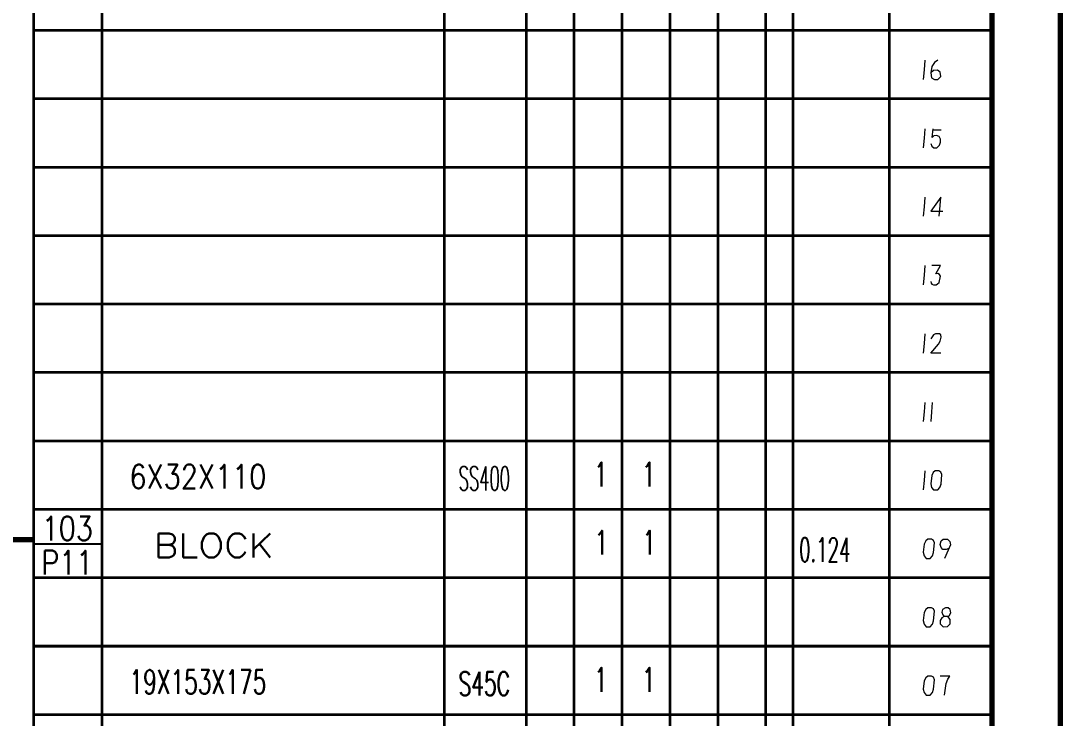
# Model space of a CAD drawing. Header units: millimetres. Extents: x 1333 to 104182, y -62616 to -5704.
# Drawn here: x 51252.2 to 51404.1, y -62382.8 to -62280.9 of the extents above; entities that cross this region are included whole.
import ezdxf
from ezdxf.enums import TextEntityAlignment as Align

# ---------------------------------------------------------------- set-up
doc = ezdxf.new("R2010")
doc.units = ezdxf.units.MM
doc.header["$LTSCALE"] = 0.5
for name, color, linetype in [('08', 1, 'Continuous'), ('11', 3, 'Continuous'), ('SHM_LABEL', 40, 'Continuous')]:
    doc.layers.add(name, color=color, linetype=linetype)
doc.styles.get("Standard").update_dxf_attribs({"font": 'simplex.shx'})

# ---------------------------------------------------------------- blocks, each defined once
blk = doc.blocks.new('D')
at = {"color": 7, "lineweight": 35, "ltscale": 0.25}
for p, q in [((54076.08, -14049.04), (54076.08, -14069.04)), ((54096.08, -14049.04), (54096.08, -14069.04)), ((54196.08, -14049.04), (54196.08, -14069.04)), ((54220.08, -14049.04), (54220.08, -14069.04)), ((54234.08, -14069.04), (54234.08, -14049.04)), ((54248.08, -14069.04), (54248.08, -14049.04)), ((54262.08, -14069.04), (54262.08, -14049.04)), ((54276.08, -14049.04), (54276.08, -14069.04)), ((54290.08, -14069.04), (54290.08, -14049.04)), ((54298.08, -14069.04), (54298.08, -14049.04)), ((54326.08, -14049.04), (54326.08, -14069.04))]:
    blk.add_line(p, q, dxfattribs=at)
at = {"color": 7, "lineweight": 35}
for p, q in [((54356.08, -14049.04), (54076.08, -14049.04)), ((54356.08, -14069.04), (54076.08, -14069.04))]:
    blk.add_line(p, q, dxfattribs=at)
blk = doc.blocks.new('arwear')
at = {"layer": '08', "color": 3, "xscale": 0.5, "yscale": 0.5, "zscale": 0.5}
for p in [(26347.04, -5432.51), (26347.04, -5442.51), (26347.04, -5452.51), (26347.04, -5462.51), (26347.04, -5472.51), (26347.04, -5482.51), (26347.04, -5492.51), (26347.04, -5502.51), (26347.04, -5512.51), (26347.04, -5522.51), (26347.04, -5532.51), (26347.04, -5542.51)]:
    blk.add_blockref('D', p, dxfattribs=at)
blk = doc.blocks.new('999')
at = {"color": 7, "lineweight": 70}
for p, q in [((75924.98, -10161.12), (75924.98, -11943.12)), ((75894.98, -10191.12), (75894.98, -11913.12))]:
    blk.add_line(p, q, dxfattribs=at)
at = {"color": 7, "lineweight": 35, "ltscale": 0.25}
for p, q in [((75474.98, -10731.12), (75474.98, -10971.12)), ((75474.98, -10731.12), (75474.98, -10971.12)), ((75504.98, -10731.12), (75504.98, -10971.12)), ((75504.98, -10731.12), (75504.98, -10971.12)), ((75654.98, -10731.12), (75654.98, -10971.12)), ((75654.98, -10731.12), (75654.98, -10971.12)), ((75711.98, -11211.12), (75711.98, -10731.12)), ((75732.98, -11211.12), (75732.98, -10731.12)), ((75753.98, -11211.12), (75753.98, -10731.12)), ((75774.98, -10731.12), (75774.98, -11211.12)), ((75807.98, -11061.12), (75807.98, -10821.12)), ((75807.98, -11061.12), (75807.98, -10821.12)), ((75849.98, -10911.12), (75849.98, -10941.12)), ((75894.98, -10941.12), (75894.98, -10911.12)), ((75807.98, -10971.12), (75807.98, -10941.12)), ((75807.98, -10971.12), (75807.98, -10941.12)), ((75849.98, -10941.12), (75849.98, -10971.12)), ((75894.98, -10971.12), (75894.98, -10941.12)), ((75474.98, -10971.12), (75474.98, -11241.12)), ((75474.98, -10971.12), (75474.98, -11241.12)), ((75654.98, -10971.12), (75654.98, -11211.12)), ((75654.98, -10971.12), (75654.98, -11031.12)), ((75654.98, -10971.12), (75654.98, -11211.12)), ((75654.98, -10971.12), (75654.98, -11031.12)), ((75690.98, -10971.12), (75690.98, -11241.12)), ((75690.98, -10971.12), (75690.98, -11241.12)), ((75795.98, -11211.12), (75795.98, -10971.12)), ((75807.98, -11001.12), (75807.98, -10971.12)), ((75807.98, -11001.12), (75807.98, -10971.12)), ((75849.98, -10971.12), (75849.98, -11001.12)), ((75894.98, -11001.12), (75894.98, -10971.12)), ((75474.98, -11001.12), (75474.98, -11061.12)), ((75474.98, -11001.12), (75474.98, -11061.12)), ((75474.98, -11001.12), (75474.98, -11031.12)), ((75690.98, -11001.12), (75690.98, -11031.12)), ((75690.98, -11001.12), (75690.98, -11031.12)), ((75711.98, -11031.12), (75711.98, -11001.12)), ((75711.98, -11031.12), (75711.98, -11001.12)), ((75732.98, -11031.12), (75732.98, -11001.12)), ((75732.98, -11031.12), (75732.98, -11001.12)), ((75753.98, -11031.12), (75753.98, -11001.12)), ((75753.98, -11031.12), (75753.98, -11001.12)), ((75774.98, -11001.12), (75774.98, -11031.12)), ((75774.98, -11001.12), (75774.98, -11031.12)), ((75849.98, -11001.12), (75849.98, -11031.12)), ((75894.98, -11031.12), (75894.98, -11001.12)), ((75654.98, -11031.12), (75654.98, -11061.12)), ((75654.98, -11031.12), (75654.98, -11061.12)), ((75690.98, -11031.12), (75690.98, -11061.12)), ((75690.98, -11031.12), (75690.98, -11061.12)), ((75711.98, -11061.12), (75711.98, -11031.12)), ((75711.98, -11061.12), (75711.98, -11031.12)), ((75732.98, -11061.12), (75732.98, -11031.12)), ((75732.98, -11061.12), (75732.98, -11031.12)), ((75753.98, -11061.12), (75753.98, -11031.12)), ((75753.98, -11061.12), (75753.98, -11031.12)), ((75774.98, -11031.12), (75774.98, -11061.12)), ((75774.98, -11031.12), (75774.98, -11061.12)), ((75795.98, -11061.12), (75795.98, -11031.12)), ((75807.98, -11061.12), (75807.98, -11031.12)), ((75807.98, -11061.12), (75807.98, -11031.12)), ((75849.98, -11031.12), (75849.98, -11061.12)), ((75894.98, -11061.12), (75894.98, -11031.12)), ((75474.98, -11051.12), (75474.98, -11211.12)), ((75474.98, -11051.12), (75474.98, -11211.12)), ((75474.98, -11061.12), (75474.98, -11091.12)), ((75474.98, -11061.12), (75474.98, -11091.12)), ((75474.98, -11061.12), (75474.98, -11091.12)), ((75474.98, -11061.12), (75474.98, -11091.12)), ((75504.98, -11061.12), (75504.98, -11211.12)), ((75504.98, -11061.12), (75504.98, -11211.12)), ((75654.98, -11061.12), (75654.98, -11211.12)), ((75654.98, -11061.12), (75654.98, -11091.12)), ((75654.98, -11061.12), (75654.98, -11091.12)), ((75654.98, -11061.12), (75654.98, -11211.12)), ((75654.98, -11061.12), (75654.98, -11091.12)), ((75654.98, -11061.12), (75654.98, -11091.12)), ((75690.98, -11061.12), (75690.98, -11211.12)), ((75690.98, -11061.12), (75690.98, -11091.12)), ((75690.98, -11061.12), (75690.98, -11091.12)), ((75690.98, -11061.12), (75690.98, -11211.12)), ((75690.98, -11061.12), (75690.98, -11091.12)), ((75690.98, -11061.12), (75690.98, -11091.12)), ((75711.98, -11211.12), (75711.98, -11061.12)), ((75711.98, -11091.12), (75711.98, -11061.12)), ((75711.98, -11091.12), (75711.98, -11061.12)), ((75711.98, -11211.12), (75711.98, -11061.12)), ((75711.98, -11091.12), (75711.98, -11061.12)), ((75711.98, -11091.12), (75711.98, -11061.12)), ((75732.98, -11211.12), (75732.98, -11061.12)), ((75732.98, -11091.12), (75732.98, -11061.12)), ((75732.98, -11091.12), (75732.98, -11061.12)), ((75732.98, -11211.12), (75732.98, -11061.12)), ((75732.98, -11091.12), (75732.98, -11061.12)), ((75732.98, -11091.12), (75732.98, -11061.12)), ((75753.98, -11211.12), (75753.98, -11061.12)), ((75753.98, -11091.12), (75753.98, -11061.12)), ((75753.98, -11091.12), (75753.98, -11061.12)), ((75753.98, -11211.12), (75753.98, -11061.12)), ((75753.98, -11091.12), (75753.98, -11061.12)), ((75753.98, -11091.12), (75753.98, -11061.12)), ((75774.98, -11061.12), (75774.98, -11211.12)), ((75774.98, -11061.12), (75774.98, -11091.12)), ((75774.98, -11061.12), (75774.98, -11091.12)), ((75774.98, -11061.12), (75774.98, -11211.12)), ((75774.98, -11061.12), (75774.98, -11091.12)), ((75774.98, -11061.12), (75774.98, -11091.12)), ((75795.98, -11211.12), (75795.98, -11061.12)), ((75795.98, -11091.12), (75795.98, -11061.12)), ((75795.98, -11091.12), (75795.98, -11061.12)), ((75807.98, -11301.12), (75807.98, -11061.12)), ((75807.98, -11091.12), (75807.98, -11061.12)), ((75849.98, -11061.12), (75849.98, -11091.12)), ((75894.98, -11091.12), (75894.98, -11061.12)), ((75474.98, -11091.12), (75474.98, -11121.12)), ((75474.98, -11091.12), (75474.98, -11121.12)), ((75654.98, -11091.12), (75654.98, -11121.12)), ((75654.98, -11091.12), (75654.98, -11121.12)), ((75690.98, -11091.12), (75690.98, -11121.12)), ((75690.98, -11091.12), (75690.98, -11121.12)), ((75711.98, -11121.12), (75711.98, -11091.12)), ((75711.98, -11121.12), (75711.98, -11091.12)), ((75732.98, -11121.12), (75732.98, -11091.12)), ((75732.98, -11121.12), (75732.98, -11091.12)), ((75753.98, -11121.12), (75753.98, -11091.12)), ((75753.98, -11121.12), (75753.98, -11091.12)), ((75774.98, -11091.12), (75774.98, -11121.12)), ((75774.98, -11091.12), (75774.98, -11121.12)), ((75795.98, -11121.12), (75795.98, -11091.12)), ((75807.98, -11121.12), (75807.98, -11091.12)), ((75849.98, -11091.12), (75849.98, -11121.12)), ((75894.98, -11121.12), (75894.98, -11091.12)), ((75474.98, -11121.12), (75474.98, -11151.12)), ((75474.98, -11121.12), (75474.98, -11151.12)), ((75504.98, -11121.12), (75504.98, -11151.12)), ((75504.98, -11121.12), (75504.98, -11151.12)), ((75654.98, -11121.12), (75654.98, -11151.12)), ((75654.98, -11121.12), (75654.98, -11151.12)), ((75690.98, -11121.12), (75690.98, -11151.12)), ((75690.98, -11121.12), (75690.98, -11151.12)), ((75711.98, -11151.12), (75711.98, -11121.12)), ((75711.98, -11151.12), (75711.98, -11121.12)), ((75732.98, -11151.12), (75732.98, -11121.12)), ((75732.98, -11151.12), (75732.98, -11121.12)), ((75753.98, -11151.12), (75753.98, -11121.12)), ((75753.98, -11151.12), (75753.98, -11121.12)), ((75774.98, -11121.12), (75774.98, -11151.12)), ((75774.98, -11121.12), (75774.98, -11151.12)), ((75795.98, -11151.12), (75795.98, -11121.12)), ((75807.98, -11151.12), (75807.98, -11121.12)), ((75849.98, -11121.12), (75849.98, -11151.12)), ((75894.98, -11151.12), (75894.98, -11121.12)), ((75807.98, -11301.12), (75807.98, -11151.12)), ((75807.98, -11181.12), (75807.98, -11151.12)), ((75807.98, -11181.12), (75807.98, -11151.12)), ((75849.98, -11151.12), (75849.98, -11181.12)), ((75894.98, -11181.12), (75894.98, -11151.12)), ((75474.98, -11181.12), (75474.98, -11211.12)), ((75474.98, -11181.12), (75474.98, -11211.12)), ((75504.98, -11181.12), (75504.98, -11211.12)), ((75504.98, -11181.12), (75504.98, -11211.12)), ((75654.98, -11181.12), (75654.98, -11211.12)), ((75654.98, -11181.12), (75654.98, -11211.12)), ((75654.98, -11181.12), (75654.98, -11211.12)), ((75654.98, -11181.12), (75654.98, -11211.12)), ((75690.98, -11181.12), (75690.98, -11211.12)), ((75690.98, -11181.12), (75690.98, -11211.12)), ((75711.98, -11211.12), (75711.98, -11181.12)), ((75711.98, -11211.12), (75711.98, -11181.12)), ((75732.98, -11211.12), (75732.98, -11181.12)), ((75732.98, -11211.12), (75732.98, -11181.12)), ((75753.98, -11211.12), (75753.98, -11181.12)), ((75753.98, -11211.12), (75753.98, -11181.12)), ((75774.98, -11181.12), (75774.98, -11211.12)), ((75774.98, -11181.12), (75774.98, -11211.12)), ((75795.98, -11211.12), (75795.98, -11181.12)), ((75795.98, -11211.12), (75795.98, -11181.12)), ((75807.98, -11211.12), (75807.98, -11181.12)), ((75849.98, -11181.12), (75849.98, -11211.12)), ((75894.98, -11211.12), (75894.98, -11181.12)), ((75474.98, -11211.12), (75474.98, -11241.12)), ((75474.98, -11211.12), (75474.98, -11241.12)), ((75504.98, -11211.12), (75504.98, -11241.12)), ((75504.98, -11211.12), (75504.98, -11241.12)), ((75654.98, -11211.12), (75654.98, -11241.12)), ((75654.98, -11211.12), (75654.98, -11241.12)), ((75690.98, -11211.12), (75690.98, -11241.12)), ((75690.98, -11211.12), (75690.98, -11241.12)), ((75711.98, -11241.12), (75711.98, -11211.12)), ((75711.98, -11241.12), (75711.98, -11211.12)), ((75732.98, -11241.12), (75732.98, -11211.12)), ((75732.98, -11241.12), (75732.98, -11211.12)), ((75753.98, -11241.12), (75753.98, -11211.12)), ((75753.98, -11241.12), (75753.98, -11211.12)), ((75774.98, -11211.12), (75774.98, -11241.12)), ((75774.98, -11211.12), (75774.98, -11241.12)), ((75795.98, -11241.12), (75795.98, -11211.12)), ((75795.98, -11241.12), (75795.98, -11211.12)), ((75807.98, -11241.12), (75807.98, -11211.12)), ((75849.98, -11211.12), (75849.98, -11241.12)), ((75894.98, -11241.12), (75894.98, -11211.12)), ((75474.98, -11241.12), (75474.98, -11271.12)), ((75474.98, -11241.12), (75474.98, -11271.12)), ((75504.98, -11241.12), (75504.98, -11271.12)), ((75504.98, -11241.12), (75504.98, -11271.12)), ((75654.98, -11241.12), (75654.98, -11271.12)), ((75654.98, -11241.12), (75654.98, -11271.12)), ((75690.98, -11241.12), (75690.98, -11271.12)), ((75690.98, -11241.12), (75690.98, -11271.12)), ((75711.98, -11271.12), (75711.98, -11241.12)), ((75711.98, -11271.12), (75711.98, -11241.12)), ((75732.98, -11271.12), (75732.98, -11241.12)), ((75732.98, -11271.12), (75732.98, -11241.12)), ((75753.98, -11271.12), (75753.98, -11241.12)), ((75753.98, -11271.12), (75753.98, -11241.12)), ((75774.98, -11241.12), (75774.98, -11271.12)), ((75774.98, -11241.12), (75774.98, -11271.12)), ((75795.98, -11271.12), (75795.98, -11241.12)), ((75795.98, -11271.12), (75795.98, -11241.12)), ((75849.98, -11241.12), (75849.98, -11271.12)), ((75894.98, -11271.12), (75894.98, -11241.12))]:
    blk.add_line(p, q, dxfattribs=at)
at = {"color": 7, "lineweight": 35}
for p, q in [((75894.98, -10941.12), (75474.98, -10941.12)), ((75894.98, -10971.12), (75474.98, -10971.12)), ((75504.98, -10971.12), (75504.98, -11241.12)), ((75504.98, -10971.12), (75504.98, -11241.12)), ((75894.98, -11001.12), (75474.98, -11001.12)), ((75894.98, -11031.12), (75474.98, -11031.12)), ((75894.98, -11061.12), (75474.98, -11061.12)), ((75894.98, -11091.12), (75474.98, -11091.12)), ((75894.98, -11121.12), (75474.98, -11121.12)), ((75894.98, -11151.12), (75474.98, -11151.12)), ((75894.98, -11181.12), (75474.98, -11181.12)), ((75894.98, -11211.12), (75474.98, -11211.12)), ((75894.98, -11241.12), (75474.98, -11241.12))]:
    blk.add_line(p, q, dxfattribs=at)
at = {"color": 7, "lineweight": 13}
for points in [[(75865.61, -10954.17), (75865.29, -10958.37), (75864.98, -10962.57)], [(75871.38, -10954.17), (75869.81, -10955.12), (75868.65, -10956.9), (75868.23, -10959.63), (75868.55, -10961.84), (75869.91, -10962.57), (75871.38, -10962.57), (75872.64, -10961.31), (75872.43, -10959.42), (75871.17, -10958.48), (75869.49, -10958.58), (75868.34, -10959.74)], [(75865.61, -10984.17), (75865.29, -10988.37), (75864.98, -10992.57)], [(75868.23, -10990.68), (75868.65, -10991.84), (75869.6, -10992.57), (75870.86, -10992.57), (75872.12, -10991.31), (75872.54, -10990.05), (75872.54, -10988.69), (75871.91, -10987.53), (75870.75, -10987.11), (75869.6, -10987.32), (75868.86, -10987.95), (75869.28, -10984.17)], [(75869.28, -10984.59), (75872.75, -10984.59)], [(75865.61, -11014.17), (75865.29, -11018.37), (75864.98, -11022.57)], [(75871.91, -11022.57), (75872.33, -11017.85), (75872.64, -11014.17), (75868.23, -11020.26), (75873.48, -11020.26)], [(75865.61, -11044.17), (75865.29, -11048.37), (75864.98, -11052.57)], [(75868.23, -11051.21), (75868.44, -11051.84), (75868.76, -11052.36), (75869.39, -11052.57), (75870.65, -11052.57), (75871.17, -11052.26), (75871.91, -11051.63), (75872.54, -11048.79), (75872.12, -11048.06), (75871.28, -11047.64), (75870.44, -11047.85), (75872.54, -11044.17), (75868.76, -11044.17)], [(75865.61, -11074.17), (75865.29, -11078.37), (75864.98, -11082.57)], [(75872.64, -11082.57), (75868.23, -11082.57), (75871.59, -11078.58), (75872.43, -11077.32), (75872.85, -11075.54), (75872.64, -11074.49), (75872.12, -11074.17), (75870.33, -11074.17), (75869.39, -11074.59), (75868.34, -11076.27)], [(75865.61, -11104.17), (75865.29, -11108.37), (75864.98, -11112.57)], [(75868.86, -11104.17), (75868.55, -11108.37), (75868.23, -11112.57)], [(75865.61, -11134.17), (75865.29, -11138.37), (75864.98, -11142.57)], [(75876.21, -11168.27), (75875.06, -11168.69), (75873.59, -11168.69), (75872.75, -11167.85), (75872.43, -11166.48), (75872.85, -11164.91), (75873.69, -11164.17), (75875.58, -11164.17), (75876.63, -11165.12), (75876.84, -11166.69), (75874.32, -11172.57)], [(75875.69, -11198.06), (75876.32, -11197.74), (75877.05, -11196.38), (75876.74, -11194.91), (75875.9, -11194.17), (75874.64, -11194.17), (75873.38, -11194.91), (75873.06, -11196.17), (75873.48, -11197.32), (75874.11, -11198.06)], [(75874.22, -11232.57), (75875.06, -11227.43), (75875.79, -11225.54), (75876.53, -11224.17), (75872.43, -11224.17)]]:
    blk.add_lwpolyline(points, dxfattribs=at)
for points in [[(75871.28, -11142.57), (75872.22, -11141.42), (75872.75, -11139.95), (75873.06, -11135.75), (75872.64, -11134.7), (75871.8, -11134.17), (75870.23, -11134.17), (75869.28, -11134.91), (75868.65, -11136.27), (75868.23, -11139.84), (75868.55, -11141.42), (75869.49, -11142.57)], [(75868.02, -11172.57), (75868.97, -11171.42), (75869.49, -11169.95), (75869.81, -11165.75), (75869.39, -11164.7), (75868.55, -11164.17), (75866.97, -11164.17), (75866.03, -11164.91), (75865.4, -11166.27), (75864.98, -11169.84), (75865.29, -11171.42), (75866.24, -11172.57)], [(75868.02, -11202.57), (75868.97, -11201.42), (75869.49, -11199.95), (75869.81, -11195.75), (75869.39, -11194.7), (75868.55, -11194.17), (75866.97, -11194.17), (75866.03, -11194.91), (75865.4, -11196.27), (75864.98, -11199.84), (75865.29, -11201.42), (75866.24, -11202.57)], [(75873.69, -11202.57), (75875.58, -11202.47), (75876.74, -11201.31), (75876.74, -11199.42), (75875.69, -11198.06), (75874.11, -11198.06), (75873.06, -11198.69), (75872.43, -11199.74), (75872.43, -11201.31)], [(75868.02, -11232.57), (75868.97, -11231.42), (75869.49, -11229.95), (75869.81, -11225.75), (75869.39, -11224.7), (75868.55, -11224.17), (75866.97, -11224.17), (75866.03, -11224.91), (75865.4, -11226.27), (75864.98, -11229.84), (75865.29, -11231.42), (75866.24, -11232.57)]]:
    blk.add_lwpolyline(points, close=True, dxfattribs=at)
at = {"layer": '08', "color": 7}
for p, q in [((75690.98, -11001.12), (75690.98, -10851.12)), ((75795.98, -10971.12), (75795.98, -10881.12))]:
    blk.add_line(p, q, dxfattribs=at)

msp = doc.modelspace()

# ---------------------------------------------------------------- linework, layer by layer
at = {"color": 7, "lineweight": 70}
for p, q in [((51404.067, -62022.279), (51404.067, -62616.279)), ((51394.067, -62032.279), (51394.067, -62606.279)), ((50959.587, -62356.672), (51254.067, -62356.672))]:
    msp.add_line(p, q, dxfattribs=at)
at = {"color": 7, "lineweight": 35, "ltscale": 0.25}
for p, q in [((51394.067, -62372.279), (51394.067, -62362.279)), ((51394.067, -62382.279), (51394.067, -62372.279)), ((51394.067, -62392.279), (51394.067, -62382.279))]:
    msp.add_line(p, q, dxfattribs=at)
at = {"color": 3}
msp.add_lwpolyline([(50563.067, -62022.279), (51404.067, -62022.279), (51404.067, -62616.279), (50563.067, -62616.279)], close=True, dxfattribs=at)
msp.add_lwpolyline([(50563.067, -62022.279), (51404.067, -62022.279), (51404.067, -62616.279), (50563.067, -62616.279)], close=True, dxfattribs=at)
at = {"color": 7, "lineweight": 13}
for points in [[(51384.277, -62286.629), (51384.172, -62288.029), (51384.067, -62289.429)], [(51386.202, -62286.629), (51385.677, -62286.944), (51385.292, -62287.539), (51385.152, -62288.449), (51385.257, -62289.184), (51385.712, -62289.429), (51386.202, -62289.429), (51386.622, -62289.009), (51386.552, -62288.379), (51386.132, -62288.064), (51385.572, -62288.099), (51385.187, -62288.484)], [(51384.277, -62296.629), (51384.172, -62298.029), (51384.067, -62299.429)], [(51385.152, -62298.799), (51385.292, -62299.184), (51385.607, -62299.429), (51386.027, -62299.429), (51386.447, -62299.009), (51386.587, -62298.589), (51386.587, -62298.134), (51386.377, -62297.749), (51385.992, -62297.609), (51385.607, -62297.679), (51385.362, -62297.889), (51385.502, -62296.629)], [(51385.502, -62296.769), (51386.657, -62296.769)], [(51384.277, -62306.629), (51384.172, -62308.029), (51384.067, -62309.429)], [(51386.377, -62309.429), (51386.517, -62307.854), (51386.622, -62306.629), (51385.152, -62308.659), (51386.902, -62308.659)], [(51384.277, -62316.629), (51384.172, -62318.029), (51384.067, -62319.429)], [(51385.152, -62318.974), (51385.222, -62319.184), (51385.327, -62319.359), (51385.537, -62319.429), (51385.957, -62319.429), (51386.132, -62319.324), (51386.377, -62319.114), (51386.587, -62318.169), (51386.447, -62317.924), (51386.167, -62317.784), (51385.887, -62317.854), (51386.587, -62316.629), (51385.327, -62316.629)], [(51384.277, -62326.629), (51384.172, -62328.029), (51384.067, -62329.429)], [(51386.622, -62329.429), (51385.152, -62329.429), (51386.272, -62328.099), (51386.552, -62327.679), (51386.692, -62327.084), (51386.622, -62326.734), (51386.447, -62326.629), (51385.852, -62326.629), (51385.537, -62326.769), (51385.187, -62327.329)], [(51384.277, -62336.629), (51384.172, -62338.029), (51384.067, -62339.429)], [(51385.362, -62336.629), (51385.257, -62338.029), (51385.152, -62339.429)], [(51384.277, -62346.629), (51384.172, -62348.029), (51384.067, -62349.429)], [(51387.812, -62357.994), (51387.427, -62358.134), (51386.937, -62358.134), (51386.657, -62357.854), (51386.552, -62357.399), (51386.692, -62356.874), (51386.972, -62356.629), (51387.602, -62356.629), (51387.952, -62356.944), (51388.022, -62357.469), (51387.182, -62359.429)], [(51387.637, -62367.924), (51387.847, -62367.819), (51388.092, -62367.364), (51387.987, -62366.874), (51387.707, -62366.629), (51387.287, -62366.629), (51386.867, -62366.874), (51386.762, -62367.294), (51386.902, -62367.679), (51387.112, -62367.924)], [(51387.147, -62379.429), (51387.427, -62377.714), (51387.672, -62377.084), (51387.917, -62376.629), (51386.552, -62376.629)]]:
    msp.add_lwpolyline(points, dxfattribs=at)
for points in [[(51386.167, -62349.429), (51386.482, -62349.044), (51386.657, -62348.554), (51386.762, -62347.154), (51386.622, -62346.804), (51386.342, -62346.629), (51385.817, -62346.629), (51385.502, -62346.874), (51385.292, -62347.329), (51385.152, -62348.519), (51385.257, -62349.044), (51385.572, -62349.429)], [(51385.082, -62359.429), (51385.397, -62359.044), (51385.572, -62358.554), (51385.677, -62357.154), (51385.537, -62356.804), (51385.257, -62356.629), (51384.732, -62356.629), (51384.417, -62356.874), (51384.207, -62357.329), (51384.067, -62358.519), (51384.172, -62359.044), (51384.487, -62359.429)], [(51385.082, -62369.429), (51385.397, -62369.044), (51385.572, -62368.554), (51385.677, -62367.154), (51385.537, -62366.804), (51385.257, -62366.629), (51384.732, -62366.629), (51384.417, -62366.874), (51384.207, -62367.329), (51384.067, -62368.519), (51384.172, -62369.044), (51384.487, -62369.429)], [(51386.972, -62369.429), (51387.602, -62369.394), (51387.987, -62369.009), (51387.987, -62368.379), (51387.637, -62367.924), (51387.112, -62367.924), (51386.762, -62368.134), (51386.552, -62368.484), (51386.552, -62369.009)], [(51385.082, -62379.429), (51385.397, -62379.044), (51385.572, -62378.554), (51385.677, -62377.154), (51385.537, -62376.804), (51385.257, -62376.629), (51384.732, -62376.629), (51384.417, -62376.874), (51384.207, -62377.329), (51384.067, -62378.519), (51384.172, -62379.044), (51384.487, -62379.429)]]:
    msp.add_lwpolyline(points, close=True, dxfattribs=at)
at = {"layer": '11'}
msp.add_lwpolyline([(50563.067, -62022.279), (51404.067, -62022.279), (51404.067, -62616.279), (50563.067, -62616.279)], close=True, dxfattribs=at)
msp.add_lwpolyline([(50563.067, -62022.279), (51404.067, -62022.279), (51404.067, -62616.279), (50563.067, -62616.279)], close=True, dxfattribs=at)
at = {"layer": 'SHM_LABEL', "color": 7}
msp.add_line((51254.012, -62357.279), (51264.012, -62357.279), dxfattribs=at)

# ---------------------------------------------------------------- block references
at = {"layer": '08', "color": 55, "xscale": 0.3333333333430346, "yscale": 0.3333333333357587, "zscale": 0.3333333333333333}
msp.add_blockref('999', (26095.741, -58635.239), dxfattribs=at)
at = {"layer": '08', "color": 3}
msp.add_blockref('arwear', (-2131.013, -49815.251), dxfattribs=at)

# ---------------------------------------------------------------- texts
at = {"layer": 'SHM_LABEL'}
for s, width, p, p2 in [('6X32X110', 0.821918, (51268.088, -62349.22), (51288.088, -62349.22)), ('SS400', 0.478723, (51316.19, -62349.484), (51323.69, -62349.484)), ('103', 0.9, (51255.253, -62356.794), (51262.753, -62356.794)), ('BLOCK', 1.105263, (51271.644, -62359.279), (51289.144, -62359.279)), ('0.124', 0.555556, (51365.915, -62359.908), (51373.415, -62359.908)), ('P11', 1.071429, (51255.253, -62361.794), (51262.753, -62361.794)), ('19X153X175', 0.659341, (51268.088, -62379.22), (51288.088, -62379.22)), ('S45C', 0.6, (51316.19, -62379.484), (51323.69, -62379.484))]:
    msp.add_text(s, height=3.5, dxfattribs=dict(at, width=width)).set_placement(p, p2, align=Align.FIT)
at = {"layer": 'SHM_LABEL', "width": 0.7}
for p in [(51336.967, -62347.16), (51343.967, -62347.16), (51337.022, -62357.105), (51344.022, -62357.105), (51336.967, -62377.16), (51343.967, -62377.16)]:
    msp.add_text('1', height=3.5, dxfattribs=at).set_placement(p, align=Align.MIDDLE_CENTER)

doc.saveas('drawing.dxf')
